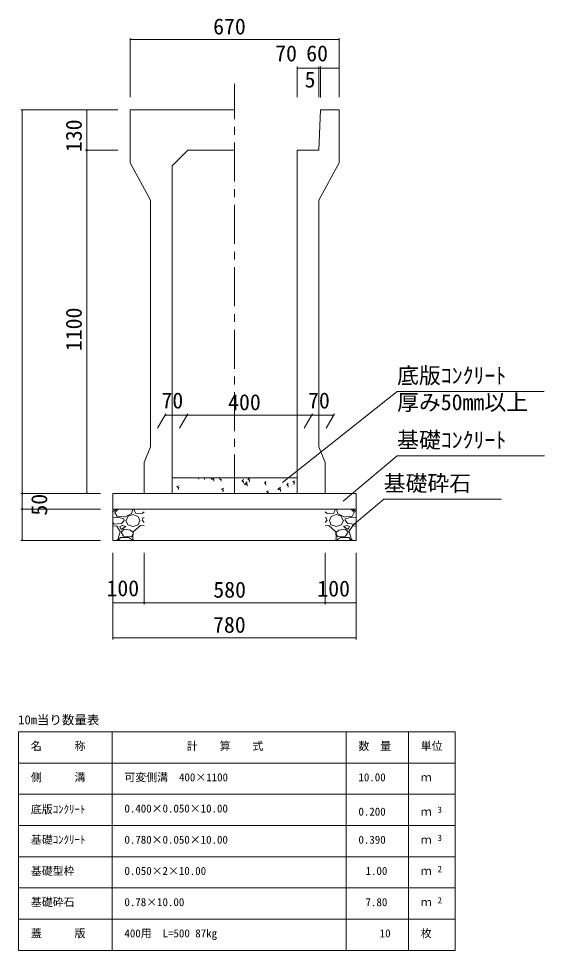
# Model space of a CAD drawing. Units: millimetres on the paper, scale 1:20. Extents: x 0 to 841, y 0 to 594.
# Drawn here: x 202.7 to 287, y 179.6 to 328.9 of the extents above; entities that cross this region are included whole.
import ezdxf
from ezdxf.enums import TextEntityAlignment as Align

# ---------------------------------------------------------------- set-up
doc = ezdxf.new("R2010")
doc.units = ezdxf.units.MM
doc.linetypes.add('USER1', pattern=[10, 6.25, -1.25, 1.25, -1.25])
for name, color, linetype, lineweight in [('D-STR-DIM（寸法）', 7, 'Continuous', 18), ('D-STR-HTXT（旗揚げ）', 4, 'Continuous', 18), ('D-STR-STRn（構造物）', 5, 'Continuous', 18), ('D-STR（構造物外形線）', 1, 'Continuous', 18)]:
    doc.layers.add(name, color=color, linetype=linetype, lineweight=lineweight)
doc.layers.add('D-STR-TXT（文字）', color=7, linetype='Continuous')
doc.styles.add('ＭＳ ゴシック', font='')
doc.styles.get('ＭＳ ゴシック').set_extended_font_data('MS Gothic')

msp = doc.modelspace()

# ---------------------------------------------------------------- linework, layer by layer
at = {"layer": 'D-STR-DIM（寸法）'}
for p, q in [((220.612, 316.275), (220.612, 325.764)), ((220.612, 325.514), (220.762, 325.539)), ((220.612, 325.514), (220.632, 325.514)), ((220.762, 325.489), (220.612, 325.514)), ((220.632, 325.514), (254.092, 325.514)), ((253.962, 325.539), (254.112, 325.514)), ((254.112, 325.514), (253.962, 325.489)), ((254.112, 325.514), (254.092, 325.514)), ((254.112, 316.275), (254.112, 325.764)), ((247.362, 316.275), (247.362, 321.181)), ((247.362, 320.931), (247.512, 320.956)), ((250.712, 320.956), (250.862, 320.931)), ((250.862, 316.275), (250.862, 321.181)), ((250.862, 316.275), (250.862, 321.181)), ((250.862, 320.931), (251.012, 320.956)), ((250.96, 320.956), (251.11, 320.931)), ((251.11, 316.219), (251.11, 321.181)), ((251.11, 316.219), (251.11, 321.181)), ((251.11, 320.931), (251.26, 320.956)), ((253.962, 320.956), (254.112, 320.931)), ((254.112, 316.275), (254.112, 321.181)), ((247.362, 320.931), (247.382, 320.931)), ((247.512, 320.906), (247.362, 320.931)), ((247.382, 320.931), (250.842, 320.931)), ((250.862, 320.931), (250.712, 320.906)), ((250.862, 320.931), (250.842, 320.931)), ((250.862, 320.931), (250.882, 320.931)), ((251.012, 320.906), (250.862, 320.931)), ((251.09, 320.931), (250.882, 320.931)), ((251.11, 320.931), (250.96, 320.906)), ((251.11, 320.931), (251.09, 320.931)), ((251.11, 320.931), (251.13, 320.931)), ((251.26, 320.906), (251.11, 320.931)), ((251.13, 320.931), (254.092, 320.931)), ((254.112, 320.931), (253.962, 320.906)), ((254.112, 320.931), (254.092, 320.931)), ((218.612, 314.275), (203.065, 314.275)), ((203.29, 314.125), (203.315, 314.275)), ((203.315, 314.275), (203.315, 314.255)), ((203.315, 314.275), (203.34, 314.125)), ((203.315, 314.255), (203.315, 252.795)), ((218.612, 314.275), (213.426, 314.275)), ((213.651, 314.125), (213.676, 314.275)), ((213.676, 314.275), (213.676, 314.255)), ((213.676, 314.275), (213.701, 314.125)), ((213.676, 307.795), (213.676, 314.255)), ((218.612, 307.775), (213.426, 307.775)), ((218.612, 307.775), (213.426, 307.775)), ((213.676, 307.775), (213.651, 307.925)), ((213.651, 307.625), (213.676, 307.775)), ((213.701, 307.925), (213.676, 307.775)), ((213.676, 307.775), (213.676, 307.795)), ((213.676, 307.775), (213.676, 307.755)), ((213.676, 307.775), (213.701, 307.625)), ((213.676, 307.755), (213.676, 252.795)), ((225.017, 263.248), (226.352, 265.562)), ((226.208, 265.312), (226.358, 265.337)), ((226.208, 265.312), (226.228, 265.312)), ((226.358, 265.287), (226.208, 265.312)), ((226.228, 265.312), (229.688, 265.312)), ((228.517, 263.248), (229.852, 265.562)), ((228.517, 263.248), (229.852, 265.562)), ((229.558, 265.337), (229.708, 265.312)), ((229.708, 265.312), (229.558, 265.287)), ((229.708, 265.312), (229.688, 265.312)), ((229.708, 265.312), (229.858, 265.337)), ((229.708, 265.312), (229.728, 265.312)), ((229.858, 265.287), (229.708, 265.312)), ((249.688, 265.312), (229.728, 265.312)), ((248.517, 263.248), (249.852, 265.562)), ((248.517, 263.248), (249.852, 265.562)), ((249.558, 265.337), (249.708, 265.312)), ((249.708, 265.312), (249.558, 265.287)), ((249.708, 265.312), (249.688, 265.312)), ((249.708, 265.312), (249.858, 265.337)), ((249.708, 265.312), (249.728, 265.312)), ((249.858, 265.287), (249.708, 265.312)), ((253.188, 265.312), (249.728, 265.312)), ((252.017, 263.248), (253.352, 265.562)), ((253.058, 265.337), (253.208, 265.312)), ((253.208, 265.312), (253.058, 265.287)), ((253.208, 265.312), (253.188, 265.312)), ((215.862, 252.775), (203.065, 252.775)), ((215.862, 252.775), (203.065, 252.775)), ((203.315, 252.775), (203.29, 252.925)), ((203.29, 252.625), (203.315, 252.775)), ((203.34, 252.925), (203.315, 252.775)), ((203.315, 252.775), (203.315, 252.795)), ((203.315, 252.775), (203.315, 252.755)), ((203.315, 252.775), (203.34, 252.625)), ((203.315, 252.755), (203.315, 250.295)), ((215.862, 252.775), (213.426, 252.775)), ((213.676, 252.775), (213.651, 252.925)), ((213.701, 252.925), (213.676, 252.775)), ((213.676, 252.775), (213.676, 252.795)), ((215.862, 250.275), (203.065, 250.275)), ((215.862, 250.275), (203.065, 250.275)), ((203.315, 250.275), (203.29, 250.425)), ((203.29, 250.125), (203.315, 250.275)), ((203.34, 250.425), (203.315, 250.275)), ((203.315, 250.275), (203.315, 250.295)), ((203.315, 250.275), (203.315, 250.255)), ((203.315, 250.275), (203.34, 250.125)), ((203.315, 250.255), (203.315, 245.295)), ((215.862, 245.275), (203.065, 245.275)), ((203.315, 245.275), (203.29, 245.425)), ((203.34, 245.425), (203.315, 245.275)), ((203.315, 245.275), (203.315, 245.295)), ((217.862, 243.275), (217.862, 229.402)), ((217.862, 243.275), (217.862, 235.025)), ((222.862, 243.275), (222.862, 235.025)), ((222.862, 243.275), (222.862, 235.025)), ((251.862, 243.275), (251.862, 235.025)), ((251.862, 243.275), (251.862, 235.025)), ((256.862, 243.275), (256.862, 229.402)), ((256.862, 243.275), (256.862, 235.025)), ((217.862, 235.275), (218.012, 235.3)), ((217.862, 235.275), (217.882, 235.275)), ((218.012, 235.25), (217.862, 235.275)), ((217.882, 235.275), (222.842, 235.275)), ((222.712, 235.3), (222.862, 235.275)), ((222.862, 235.275), (222.712, 235.25)), ((222.862, 235.275), (222.842, 235.275)), ((222.862, 235.275), (223.012, 235.3)), ((222.862, 235.275), (222.882, 235.275)), ((223.012, 235.25), (222.862, 235.275)), ((222.882, 235.275), (251.842, 235.275)), ((251.712, 235.3), (251.862, 235.275)), ((251.862, 235.275), (251.712, 235.25)), ((251.862, 235.275), (251.842, 235.275)), ((251.862, 235.275), (252.012, 235.3)), ((251.862, 235.275), (251.882, 235.275)), ((252.012, 235.25), (251.862, 235.275)), ((251.882, 235.275), (256.842, 235.275)), ((256.712, 235.3), (256.862, 235.275)), ((256.862, 235.275), (256.712, 235.25)), ((256.862, 235.275), (256.842, 235.275)), ((217.862, 229.652), (218.012, 229.677)), ((217.862, 229.652), (217.882, 229.652)), ((218.012, 229.627), (217.862, 229.652)), ((217.882, 229.652), (256.842, 229.652)), ((256.712, 229.677), (256.862, 229.652)), ((256.862, 229.652), (256.712, 229.627)), ((256.862, 229.652), (256.842, 229.652))]:
    msp.add_line(p, q, dxfattribs=at)
at = {"layer": 'D-STR-HTXT（旗揚げ）'}
for p, q in [((245.056, 254.54), (263.406, 269.135)), ((287.004, 269.135), (263.406, 269.135)), ((254.768, 251.544), (263.413, 258.808)), ((287.012, 258.808), (263.413, 258.808)), ((256.179, 247.615), (261.263, 251.877)), ((280.126, 251.877), (261.263, 251.877)), ((202.735, 214.589), (272.735, 214.589)), ((202.735, 179.589), (202.735, 214.589)), ((217.735, 179.589), (217.735, 214.589)), ((255.235, 179.589), (255.235, 214.589)), ((265.235, 198.589), (265.235, 214.589)), ((265.235, 179.589), (265.235, 214.589)), ((272.735, 179.589), (272.735, 214.589)), ((202.735, 209.589), (272.735, 209.589)), ((202.735, 204.589), (272.735, 204.589)), ((202.735, 199.589), (272.735, 199.589)), ((202.735, 194.589), (272.735, 194.589)), ((202.735, 189.589), (272.735, 189.589)), ((202.735, 184.589), (272.735, 184.589)), ((202.735, 179.589), (272.735, 179.589))]:
    msp.add_line(p, q, dxfattribs=at)
at = {"layer": 'D-STR-STRn（構造物）', "color": 7, "linetype": 'USER1'}
msp.add_line((237.362, 252.775), (237.362, 318.43), dxfattribs=at)
at = {"layer": 'D-STR-STRn（構造物）', "color": 7}
for p, q in [((227.362, 255.275), (247.362, 255.275)), ((231.623, 255.08), (231.587, 255.275)), ((232.504, 255.054), (232.578, 255.275)), ((233.625, 255.077), (233.815, 255.275)), ((234.949, 255.071), (235.121, 255.275)), ((228.094, 253.886), (228.444, 254.021)), ((228.094, 253.886), (228.342, 253.719)), ((233.625, 255.077), (234.07, 255.008)), ((234.028, 254.786), (233.972, 255.26)), ((234.949, 255.071), (235.248, 255.045)), ((235.209, 254.766), (235.151, 255.079)), ((238.535, 254.757), (238.776, 255.044)), ((238.535, 254.757), (238.834, 254.731)), ((238.796, 254.452), (238.738, 254.766)), ((238.961, 254.25), (239.351, 254.656)), ((238.961, 254.25), (239.406, 254.181)), ((239.364, 253.958), (239.309, 254.433)), ((239.48, 255.098), (239.831, 255.233)), ((239.481, 255.098), (239.729, 254.931)), ((239.69, 254.653), (239.791, 254.956)), ((242.122, 254.443), (242.363, 254.73)), ((242.122, 254.443), (242.421, 254.417)), ((242.382, 254.139), (242.324, 254.452)), ((244.298, 253.422), (244.687, 253.828)), ((245.708, 254.129), (245.949, 254.417)), ((245.708, 254.129), (246.007, 254.103)), ((245.968, 253.825), (245.91, 254.138)), ((246.666, 254.698), (247.016, 254.832)), ((246.666, 254.698), (246.915, 254.53)), ((246.875, 254.253), (246.977, 254.555)), ((228.303, 253.441), (228.404, 253.743)), ((235.279, 253.486), (235.629, 253.62)), ((235.279, 253.486), (235.528, 253.318)), ((235.489, 253.041), (235.59, 253.343)), ((242.465, 253.085), (242.815, 253.22)), ((242.465, 253.085), (242.714, 252.918)), ((242.72, 252.775), (242.776, 252.942)), ((244.298, 253.422), (244.742, 253.353)), ((244.7, 253.13), (244.645, 253.605))]:
    msp.add_line(p, q, dxfattribs=at)
at = {"layer": 'D-STR-STRn（構造物）'}
for p, q in [((217.862, 252.775), (256.862, 252.775)), ((217.862, 252.775), (217.862, 245.275)), ((256.862, 252.775), (256.862, 245.275)), ((217.862, 250.275), (256.862, 250.275)), ((217.862, 249.84), (218.425, 250.275)), ((218.171, 249.723), (218.667, 250.275)), ((218.53, 249.12), (218.18, 249.72)), ((220.823, 249.569), (219.773, 249.019)), ((220.271, 249.173), (221.071, 249.423)), ((221.022, 250.273), (220.822, 249.573)), ((221.069, 249.423), (221.869, 249.123)), ((221.193, 250.275), (221.462, 249.635)), ((221.468, 249.62), (222.518, 249.57)), ((222.521, 249.577), (222.862, 249.84)), ((252.203, 249.577), (251.862, 249.84)), ((253.256, 249.62), (252.206, 249.57)), ((253.655, 249.423), (252.855, 249.123)), ((253.531, 250.275), (253.261, 249.635)), ((254.453, 249.173), (253.653, 249.423)), ((253.701, 250.273), (253.901, 249.573)), ((253.901, 249.569), (254.951, 249.019)), ((256.553, 249.723), (256.056, 250.275)), ((256.193, 249.12), (256.543, 249.72)), ((256.862, 249.84), (256.299, 250.275)), ((218.625, 248.967), (217.862, 248.887)), ((218.069, 247.889), (217.862, 248.115)), ((219.217, 247.976), (218.067, 247.876)), ((219.767, 249.033), (218.517, 249.133)), ((219.619, 248.726), (218.619, 248.976)), ((219.671, 248.473), (219.221, 247.973)), ((219.671, 248.47), (219.621, 248.72)), ((219.916, 248.474), (220.216, 247.774)), ((219.969, 248.473), (220.269, 249.173)), ((221.871, 249.121), (222.171, 248.471)), ((221.919, 247.775), (222.169, 248.475)), ((222.862, 248.115), (222.519, 248.489)), ((222.52, 248.474), (222.67, 248.874)), ((222.862, 248.887), (222.675, 248.867)), ((251.862, 248.887), (252.049, 248.867)), ((251.862, 248.115), (252.205, 248.489)), ((252.204, 248.474), (252.054, 248.874)), ((252.852, 249.121), (252.552, 248.471)), ((252.805, 247.775), (252.555, 248.475)), ((254.754, 248.473), (254.454, 249.173)), ((254.808, 248.474), (254.508, 247.774)), ((254.956, 249.033), (256.206, 249.133)), ((255.053, 248.47), (255.103, 248.72)), ((255.053, 248.473), (255.503, 247.973)), ((255.105, 248.726), (256.105, 248.976)), ((255.507, 247.976), (256.657, 247.876)), ((256.099, 248.967), (256.862, 248.887)), ((256.655, 247.889), (256.862, 248.115)), ((218.472, 247.568), (217.862, 247.619)), ((219.032, 246.676), (218.482, 247.576)), ((218.621, 245.421), (219.021, 246.671)), ((218.969, 247.523), (219.169, 247.023)), ((219.32, 247.671), (218.97, 247.521)), ((219.169, 247.024), (219.919, 247.474)), ((219.169, 246.575), (219.569, 245.975)), ((219.67, 247.073), (219.17, 246.573)), ((219.922, 247.474), (219.322, 247.674)), ((220.676, 246.926), (219.676, 247.076)), ((220.217, 247.769), (221.067, 247.519)), ((221.081, 246.562), (220.681, 246.912)), ((221.118, 246.625), (221.068, 245.575)), ((221.071, 246.273), (221.071, 246.573)), ((221.073, 247.52), (221.923, 247.77)), ((222.272, 247.673), (221.122, 246.623)), ((222.862, 247.619), (222.272, 247.668)), ((251.862, 247.619), (252.452, 247.668)), ((252.452, 247.673), (253.602, 246.623)), ((253.65, 247.52), (252.8, 247.77)), ((253.605, 246.625), (253.655, 245.575)), ((253.643, 246.562), (254.043, 246.912)), ((253.653, 246.273), (253.653, 246.573)), ((254.507, 247.769), (253.657, 247.519)), ((254.047, 246.926), (255.047, 247.076)), ((254.802, 247.474), (255.402, 247.674)), ((255.555, 247.024), (254.805, 247.474)), ((255.053, 247.073), (255.553, 246.573)), ((255.555, 246.575), (255.155, 245.975)), ((255.404, 247.671), (255.754, 247.521)), ((255.755, 247.523), (255.555, 247.023)), ((255.692, 246.676), (256.242, 247.576)), ((256.103, 245.421), (255.703, 246.671)), ((256.252, 247.568), (256.862, 247.619)), ((217.862, 245.275), (256.862, 245.275)), ((218.425, 245.275), (218.621, 245.427)), ((218.667, 245.275), (219.071, 245.723)), ((219.071, 245.723), (220.371, 245.723)), ((219.572, 245.971), (220.822, 245.821)), ((220.369, 245.734), (221.019, 245.284)), ((220.822, 245.824), (221.072, 246.274)), ((221.062, 245.585), (221.193, 245.275)), ((253.661, 245.585), (253.531, 245.275)), ((253.902, 245.824), (253.652, 246.274)), ((254.355, 245.734), (253.705, 245.284)), ((255.152, 245.971), (253.902, 245.821)), ((255.653, 245.723), (254.353, 245.723)), ((256.056, 245.275), (255.653, 245.723)), ((256.299, 245.275), (256.103, 245.427))]:
    msp.add_line(p, q, dxfattribs=at)
at = {"layer": 'D-STR（構造物外形線）'}
for p, q in [((220.612, 314.275), (237.362, 314.275)), ((220.612, 314.275), (220.612, 305.775)), ((251.112, 314.275), (250.862, 307.775)), ((251.112, 314.275), (254.112, 314.275)), ((254.112, 314.275), (254.112, 305.775)), ((229.862, 307.775), (227.362, 305.275)), ((229.862, 307.775), (237.362, 307.775)), ((247.362, 307.775), (247.362, 252.775)), ((247.362, 307.775), (250.862, 307.775)), ((220.612, 305.775), (223.862, 299.775)), ((227.362, 252.775), (227.362, 305.275)), ((254.112, 305.775), (250.862, 299.775)), ((223.862, 260.275), (223.862, 299.775)), ((250.862, 260.275), (250.862, 299.775)), ((222.862, 257.775), (223.862, 260.275)), ((251.862, 257.775), (250.862, 260.275)), ((222.862, 252.775), (222.862, 257.775)), ((251.862, 252.775), (251.862, 257.775)), ((227.362, 252.775), (222.862, 252.775)), ((247.362, 252.775), (251.862, 252.775))]:
    msp.add_line(p, q, dxfattribs=at)

# ---------------------------------------------------------------- texts
at = {"layer": 'D-STR-DIM（寸法）', "style": 'ＭＳ ゴシック'}
for s, p in [('670', (233.915, 325.564)), ('70', (243.856, 321.256)), ('60', (248.834, 321.256)), ('5', (248.576, 317.06)), ('70', (225.631, 265.637)), ('70', (249.131, 265.637)), ('400', (236.315, 265.362)), ('100', (216.817, 235.554)), ('580', (233.942, 235.325)), ('100', (250.618, 235.504)), ('780', (233.897, 229.702))]:
    msp.add_text(s, height=2.566, dxfattribs=at).set_placement(p, align=Align.BOTTOM_LEFT)
for s, p in [('130', (213.626, 307.481)), ('1100', (213.626, 275.594)), ('50', (208.084, 249.242))]:
    msp.add_text(s, height=2.566, rotation=90, dxfattribs=at).set_placement(p, align=Align.BOTTOM_LEFT)
at = {"layer": 'D-STR-TXT（文字）', "style": 'ＭＳ ゴシック'}
for s, height, p in [('底版ｺﾝｸﾘｰﾄ', 2.566, (263.406, 269.635)), ('厚み50mm以上', 2.566, (263.406, 265.363)), ('基礎ｺﾝｸﾘｰﾄ', 2.566, (263.413, 259.308)), ('基礎砕石', 2.566, (261.263, 252.377)), ('10m当り数量表', 1.466, (202.68, 215.352)), ('名\u3000\u3000\u3000称', 1.283, (204.696, 211.291)), ('計\u3000\u3000算\u3000\u3000式', 1.283, (229.7, 211.291)), ('数\u3000量', 1.283, (257.196, 211.291)), ('単位', 1.283, (267.196, 211.291)), ('側\u3000\u3000\u3000溝', 1.283, (204.696, 206.291)), ('可変側溝\u3000400×1100', 1.283, (219.696, 206.291)), ('10.00', 1.283, (257.209, 206.291)), ('ｍ', 1.283, (267.196, 206.291)), ('底版ｺﾝｸﾘｰﾄ', 1.283, (204.696, 201.158)), ('0.400×0.050×10.00', 1.283, (219.696, 201.291)), ('0.200', 1.283, (257.209, 200.791)), ('ｍ', 1.283, (267.196, 200.791)), ('3', 1.026, (269.897, 201.293)), ('基礎ｺﾝｸﾘｰﾄ', 1.283, (204.696, 196.291)), ('0.780×0.050×10.00', 1.283, (219.696, 196.291)), ('0.390', 1.283, (257.209, 196.291)), ('ｍ', 1.283, (267.196, 196.291)), ('3', 1.026, (269.897, 196.793)), ('基礎型枠', 1.283, (204.696, 191.291)), ('0.050×2×10.00', 1.283, (219.696, 191.291)), ('1.00', 1.283, (258.346, 191.291)), ('ｍ', 1.283, (267.196, 191.291)), ('2', 1.026, (269.897, 191.793)), ('基礎砕石', 1.283, (204.696, 186.291)), ('2', 1.026, (269.897, 186.793)), ('0.78×10.00', 1.283, (219.696, 186.291)), ('7.80', 1.283, (258.346, 186.291)), ('ｍ', 1.283, (267.196, 186.291)), ('蓋\u3000\u3000\u3000版', 1.283, (204.696, 181.291)), ('400用\u3000L=500 87kg', 1.283, (219.696, 181.291)), ('10', 1.283, (260.62, 181.291)), ('枚', 1.283, (267.196, 181.291))]:
    msp.add_text(s, height=height, dxfattribs=at).set_placement(p, align=Align.BOTTOM_LEFT)

doc.saveas('drawing.dxf')
